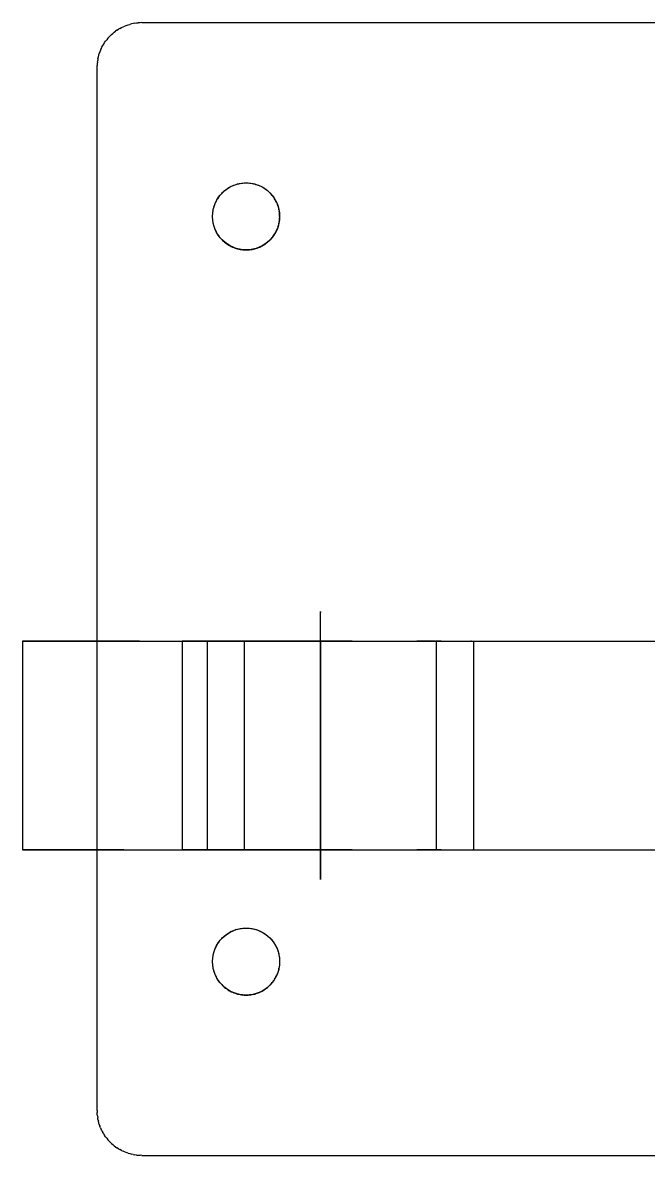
# Model space of a CAD drawing. Header units: millimetres. Extents: x -65 to 188, y -225 to 38.
# Drawn here: x -50 to -8, y -38 to 38 of the extents above; entities that cross this region are included whole.
import ezdxf

# ---------------------------------------------------------------- set-up
doc = ezdxf.new("R2010")
doc.units = ezdxf.units.MM
doc.layers.add('TOP_XY', color=7, linetype='Continuous')

msp = doc.modelspace()

# ---------------------------------------------------------------- linework, layer by layer
for centre in [(-35, 25), (-35, -25)]:
    msp.add_circle(centre, 2.25)
at = {"layer": 'TOP_XY'}
for p, q in [((-42, 38), (-42.118, 37.998)), ((-42, 38), (42, 38)), ((-44.036, 37.203), (-43.948, 37.281)), ((-43.857, 37.356), (-43.948, 37.281)), ((-43.857, 37.356), (-43.763, 37.427)), ((-43.667, 37.494), (-43.763, 37.427)), ((-43.667, 37.494), (-43.567, 37.558)), ((-43.466, 37.617), (-43.567, 37.558)), ((-43.466, 37.617), (-43.362, 37.673)), ((-43.362, 37.673), (-43.256, 37.724)), ((-43.256, 37.724), (-43.148, 37.772)), ((-43.038, 37.815), (-43.148, 37.772)), ((-43.038, 37.815), (-42.927, 37.853)), ((-42.927, 37.853), (-42.814, 37.887)), ((-42.7, 37.917), (-42.814, 37.887)), ((-42.585, 37.942), (-42.7, 37.917)), ((-42.469, 37.963), (-42.585, 37.942)), ((-42.469, 37.963), (-42.353, 37.979)), ((-42.353, 37.979), (-42.235, 37.991)), ((-42.118, 37.998), (-42.235, 37.991)), ((-44.617, 36.466), (-44.558, 36.567)), ((-44.558, 36.567), (-44.494, 36.667)), ((-44.494, 36.667), (-44.427, 36.763)), ((-44.356, 36.857), (-44.427, 36.763)), ((-44.281, 36.948), (-44.356, 36.857)), ((-44.281, 36.948), (-44.203, 37.036)), ((-44.121, 37.121), (-44.203, 37.036)), ((-44.121, 37.121), (-44.036, 37.203)), ((-44.917, 35.7), (-44.887, 35.814)), ((-44.887, 35.814), (-44.853, 35.927)), ((-44.815, 36.038), (-44.853, 35.927)), ((-44.772, 36.148), (-44.815, 36.038)), ((-44.724, 36.256), (-44.772, 36.148)), ((-44.724, 36.256), (-44.673, 36.362)), ((-44.673, 36.362), (-44.617, 36.466)), ((-45, 35), (-44.998, 35.118)), ((-45, -35), (-45, 35)), ((-44.991, 35.235), (-44.998, 35.118)), ((-44.979, 35.353), (-44.991, 35.235)), ((-44.979, 35.353), (-44.963, 35.469)), ((-44.942, 35.585), (-44.963, 35.469)), ((-44.942, 35.585), (-44.917, 35.7)), ((-36.638, 26.543), (-36.575, 26.607)), ((-36.575, 26.607), (-36.51, 26.668)), ((-36.51, 26.668), (-36.442, 26.727)), ((-36.442, 26.727), (-36.373, 26.783)), ((-36.373, 26.783), (-36.301, 26.836)), ((-36.301, 26.836), (-36.227, 26.886)), ((-36.227, 26.886), (-36.151, 26.933)), ((-36.151, 26.933), (-36.073, 26.978)), ((-36.073, 26.978), (-35.993, 27.019)), ((-35.993, 27.019), (-35.912, 27.057)), ((-35.912, 27.057), (-35.83, 27.091)), ((-35.83, 27.091), (-35.746, 27.123)), ((-35.746, 27.123), (-35.661, 27.151)), ((-35.661, 27.151), (-35.575, 27.175)), ((-35.575, 27.175), (-35.488, 27.196)), ((-35.488, 27.196), (-35.4, 27.214)), ((-35.4, 27.214), (-35.312, 27.228)), ((-35.312, 27.228), (-35.223, 27.239)), ((-35.223, 27.239), (-35.134, 27.246)), ((-35.134, 27.246), (-35.045, 27.25)), ((-35.045, 27.25), (-34.955, 27.25)), ((-34.955, 27.25), (-34.866, 27.246)), ((-34.866, 27.246), (-34.777, 27.239)), ((-34.777, 27.239), (-34.688, 27.228)), ((-34.688, 27.228), (-34.6, 27.214)), ((-34.6, 27.214), (-34.512, 27.196)), ((-34.512, 27.196), (-34.425, 27.175)), ((-34.425, 27.175), (-34.339, 27.151)), ((-34.339, 27.151), (-34.254, 27.123)), ((-34.254, 27.123), (-34.17, 27.091)), ((-34.17, 27.091), (-34.088, 27.057)), ((-34.088, 27.057), (-34.007, 27.019)), ((-34.007, 27.019), (-33.927, 26.978)), ((-33.927, 26.978), (-33.849, 26.933)), ((-33.849, 26.933), (-33.773, 26.886)), ((-33.773, 26.886), (-33.699, 26.836)), ((-33.699, 26.836), (-33.627, 26.783)), ((-33.627, 26.783), (-33.558, 26.727)), ((-33.558, 26.727), (-33.49, 26.668)), ((-33.49, 26.668), (-33.425, 26.607)), ((-33.425, 26.607), (-33.362, 26.543)), ((-37.107, 25.788), (-37.074, 25.871)), ((-37.074, 25.871), (-37.038, 25.953)), ((-37.038, 25.953), (-36.999, 26.033)), ((-36.999, 26.033), (-36.956, 26.112)), ((-36.956, 26.112), (-36.91, 26.189)), ((-36.861, 26.264), (-36.91, 26.189)), ((-36.861, 26.264), (-36.81, 26.337)), ((-36.81, 26.337), (-36.755, 26.408)), ((-36.755, 26.408), (-36.698, 26.477)), ((-36.698, 26.477), (-36.638, 26.543)), ((-33.302, 26.477), (-33.362, 26.543)), ((-33.245, 26.408), (-33.302, 26.477)), ((-33.19, 26.337), (-33.245, 26.408)), ((-33.19, 26.337), (-33.139, 26.264)), ((-33.09, 26.189), (-33.139, 26.264)), ((-33.044, 26.112), (-33.09, 26.189)), ((-33.001, 26.033), (-33.044, 26.112)), ((-32.962, 25.953), (-33.001, 26.033)), ((-32.926, 25.871), (-32.962, 25.953)), ((-32.926, 25.871), (-32.893, 25.788)), ((-37.25, 25), (-37.248, 25.089)), ((-37.248, 25.089), (-37.243, 25.179)), ((-37.243, 25.179), (-37.234, 25.268)), ((-37.234, 25.268), (-37.222, 25.356)), ((-37.222, 25.356), (-37.206, 25.444)), ((-37.206, 25.444), (-37.186, 25.532)), ((-37.186, 25.532), (-37.163, 25.618)), ((-37.163, 25.618), (-37.137, 25.704)), ((-37.137, 25.704), (-37.107, 25.788)), ((-32.863, 25.704), (-32.893, 25.788)), ((-32.837, 25.618), (-32.863, 25.704)), ((-32.814, 25.532), (-32.837, 25.618)), ((-32.794, 25.444), (-32.814, 25.532)), ((-32.794, 25.444), (-32.778, 25.356)), ((-32.766, 25.268), (-32.778, 25.356)), ((-32.757, 25.179), (-32.766, 25.268)), ((-32.752, 25.089), (-32.757, 25.179)), ((-32.75, 25), (-32.752, 25.089)), ((-37.248, 24.911), (-37.25, 25)), ((-37.243, 24.821), (-37.248, 24.911)), ((-37.234, 24.732), (-37.243, 24.821)), ((-37.222, 24.644), (-37.234, 24.732)), ((-37.206, 24.556), (-37.222, 24.644)), ((-37.186, 24.468), (-37.206, 24.556)), ((-37.163, 24.382), (-37.186, 24.468)), ((-37.137, 24.296), (-37.163, 24.382)), ((-32.863, 24.296), (-32.837, 24.382)), ((-32.837, 24.382), (-32.814, 24.468)), ((-32.814, 24.468), (-32.794, 24.556)), ((-32.778, 24.644), (-32.794, 24.556)), ((-32.778, 24.644), (-32.766, 24.732)), ((-32.766, 24.732), (-32.757, 24.821)), ((-32.757, 24.821), (-32.752, 24.911)), ((-32.75, 25), (-32.752, 24.911)), ((-37.107, 24.212), (-37.137, 24.296)), ((-37.074, 24.129), (-37.107, 24.212)), ((-37.038, 24.047), (-37.074, 24.129)), ((-36.999, 23.967), (-37.038, 24.047)), ((-36.956, 23.888), (-36.999, 23.967)), ((-36.91, 23.811), (-36.956, 23.888)), ((-36.861, 23.736), (-36.91, 23.811)), ((-36.81, 23.663), (-36.861, 23.736)), ((-36.755, 23.592), (-36.81, 23.663)), ((-36.698, 23.523), (-36.755, 23.592)), ((-33.302, 23.523), (-33.245, 23.592)), ((-33.19, 23.663), (-33.245, 23.592)), ((-33.19, 23.663), (-33.139, 23.736)), ((-33.139, 23.736), (-33.09, 23.811)), ((-33.09, 23.811), (-33.044, 23.888)), ((-33.001, 23.967), (-33.044, 23.888)), ((-33.001, 23.967), (-32.962, 24.047)), ((-32.962, 24.047), (-32.926, 24.129)), ((-32.926, 24.129), (-32.893, 24.212)), ((-32.863, 24.296), (-32.893, 24.212)), ((-36.638, 23.457), (-36.698, 23.523)), ((-36.638, 23.457), (-36.575, 23.393)), ((-36.575, 23.393), (-36.51, 23.332)), ((-36.51, 23.332), (-36.442, 23.273)), ((-36.442, 23.273), (-36.373, 23.217)), ((-36.373, 23.217), (-36.301, 23.164)), ((-36.301, 23.164), (-36.227, 23.114)), ((-36.227, 23.114), (-36.151, 23.067)), ((-36.151, 23.067), (-36.073, 23.022)), ((-36.073, 23.022), (-35.993, 22.981)), ((-35.993, 22.981), (-35.912, 22.943)), ((-35.912, 22.943), (-35.83, 22.909)), ((-35.83, 22.909), (-35.746, 22.877)), ((-35.746, 22.877), (-35.661, 22.849)), ((-35.661, 22.849), (-35.575, 22.825)), ((-35.575, 22.825), (-35.488, 22.804)), ((-35.488, 22.804), (-35.4, 22.786)), ((-34.6, 22.786), (-34.512, 22.804)), ((-34.512, 22.804), (-34.425, 22.825)), ((-34.425, 22.825), (-34.339, 22.849)), ((-34.339, 22.849), (-34.254, 22.877)), ((-34.254, 22.877), (-34.17, 22.909)), ((-34.17, 22.909), (-34.088, 22.943)), ((-34.088, 22.943), (-34.007, 22.981)), ((-34.007, 22.981), (-33.927, 23.022)), ((-33.927, 23.022), (-33.849, 23.067)), ((-33.849, 23.067), (-33.773, 23.114)), ((-33.773, 23.114), (-33.699, 23.164)), ((-33.699, 23.164), (-33.627, 23.217)), ((-33.627, 23.217), (-33.558, 23.273)), ((-33.558, 23.273), (-33.49, 23.332)), ((-33.49, 23.332), (-33.425, 23.393)), ((-33.425, 23.393), (-33.362, 23.457)), ((-33.362, 23.457), (-33.302, 23.523)), ((-35.4, 22.786), (-35.312, 22.772)), ((-35.312, 22.772), (-35.223, 22.761)), ((-35.223, 22.761), (-35.134, 22.754)), ((-35.134, 22.754), (-35.045, 22.75)), ((-35.045, 22.75), (-34.955, 22.75)), ((-34.955, 22.75), (-34.866, 22.754)), ((-34.866, 22.754), (-34.777, 22.761)), ((-34.777, 22.761), (-34.688, 22.772)), ((-34.688, 22.772), (-34.6, 22.786)), ((-30, -19.5), (-30, -1.5)), ((-30, -1.5), (-30, -1.579)), ((-30, -1.657), (-30, -1.579)), ((-30, -1.735), (-30, -1.657)), ((-30, -1.813), (-30, -1.735)), ((-30, -1.89), (-30, -1.813)), ((-30, -1.967), (-30, -1.89)), ((-30, -2.043), (-30, -1.967)), ((-30, -2.118), (-30, -2.043)), ((-30, -2.192), (-30, -2.118)), ((-30, -2.265), (-30, -2.192)), ((-30, -2.337), (-30, -2.265)), ((-30, -2.408), (-30, -2.337)), ((-30, -2.477), (-30, -2.408)), ((-30, -2.545), (-30, -2.477)), ((-30, -2.611), (-30, -2.545)), ((-30, -2.676), (-30, -2.611)), ((-30, -2.738), (-30, -2.676)), ((-30, -2.799), (-30, -2.738)), ((-30, -2.858), (-30, -2.799)), ((-30, -2.914), (-30, -2.858)), ((-30, -2.969), (-30, -2.914)), ((-30, -3.021), (-30, -2.969)), ((-30, -3.071), (-30, -3.021)), ((-49.942, -3.5), (-49.998, -3.5)), ((-49.998, -3.5), (-49.974, -3.5)), ((-49.998, -3.5), (-49.998, -17.5)), ((-49.974, -3.5), (-49.871, -3.5)), ((-49.807, -3.5), (-49.942, -3.5)), ((-49.871, -3.5), (-49.687, -3.5)), ((-49.592, -3.5), (-49.807, -3.5)), ((-49.687, -3.5), (-49.424, -3.5)), ((-49.297, -3.5), (-49.592, -3.5)), ((-49.424, -3.5), (-49.083, -3.5)), ((-48.924, -3.5), (-49.297, -3.5)), ((-49.083, -3.5), (-48.663, -3.5)), ((-48.473, -3.5), (-48.924, -3.5)), ((-48.663, -3.5), (-48.165, -3.5)), ((-47.944, -3.5), (-48.473, -3.5)), ((-48.165, -3.5), (-47.59, -3.5)), ((-47.338, -3.5), (-47.944, -3.5)), ((-47.59, -3.5), (-46.939, -3.5)), ((-46.657, -3.5), (-47.338, -3.5)), ((-46.939, -3.5), (-46.213, -3.5)), ((-45.902, -3.5), (-46.657, -3.5)), ((-46.213, -3.5), (-45.413, -3.5)), ((-45.073, -3.5), (-45.902, -3.5)), ((-45.413, -3.5), (-44.541, -3.5)), ((-44.172, -3.5), (-45.073, -3.5)), ((-44.541, -3.5), (-43.598, -3.5)), ((-43.201, -3.5), (-44.172, -3.5)), ((-43.598, -3.5), (-42.585, -3.5)), ((-42.16, -3.5), (-43.201, -3.5)), ((-42.585, -3.5), (-41.504, -3.5)), ((-42.16, -3.5), (-41.053, -3.5)), ((-41.504, -3.5), (-40.357, -3.5)), ((-41.053, -3.5), (-39.879, -3.5)), ((-40.357, -3.5), (-39.145, -3.5)), ((-39.879, -3.5), (-38.642, -3.5)), ((-39.286, -3.5), (-39.296, -3.5)), ((-39.296, -3.5), (-39.244, -3.5)), ((-39.296, -3.5), (-39.296, -17.5)), ((-39.214, -3.5), (-39.286, -3.5)), ((-39.244, -3.5), (-39.13, -3.5)), ((-39.08, -3.5), (-39.214, -3.5)), ((-39.145, -3.5), (-37.871, -3.5)), ((-39.13, -3.5), (-38.954, -3.5)), ((-38.884, -3.5), (-39.08, -3.5)), ((-38.954, -3.5), (-38.716, -3.5)), ((-38.627, -3.5), (-38.884, -3.5)), ((-38.716, -3.5), (-38.417, -3.5)), ((-37.344, -3.5), (-38.642, -3.5)), ((-38.309, -3.5), (-38.627, -3.5)), ((-38.417, -3.5), (-38.058, -3.5)), ((-37.93, -3.5), (-38.309, -3.5)), ((-38.058, -3.5), (-37.638, -3.5)), ((-37.491, -3.5), (-37.93, -3.5)), ((-37.871, -3.5), (-36.536, -3.5)), ((-37.638, -3.5), (-37.158, -3.5)), ((-37.622, -3.5), (-37.623, -3.5)), ((-37.623, -3.5), (-37.623, -17.5)), ((-37.619, -3.5), (-37.622, -3.5)), ((-37.614, -3.5), (-37.619, -3.5)), ((-37.607, -3.5), (-37.614, -3.5)), ((-37.598, -3.5), (-37.607, -3.5)), ((-37.588, -3.5), (-37.598, -3.5)), ((-37.575, -3.5), (-37.588, -3.5)), ((-37.56, -3.5), (-37.575, -3.5)), ((-37.544, -3.5), (-37.56, -3.5)), ((-37.526, -3.5), (-37.544, -3.5)), ((-37.505, -3.5), (-37.526, -3.5)), ((-37.483, -3.5), (-37.505, -3.5)), ((-36.992, -3.5), (-37.491, -3.5)), ((-37.46, -3.5), (-37.483, -3.5)), ((-37.434, -3.5), (-37.46, -3.5)), ((-37.407, -3.5), (-37.434, -3.5)), ((-37.378, -3.5), (-37.407, -3.5)), ((-37.348, -3.5), (-37.378, -3.5)), ((-37.316, -3.5), (-37.348, -3.5)), ((-35.985, -3.5), (-37.344, -3.5)), ((-37.283, -3.5), (-37.316, -3.5)), ((-37.283, -3.5), (-37.248, -3.5)), ((-37.248, -3.5), (-37.212, -3.5)), ((-37.212, -3.5), (-37.174, -3.5)), ((-37.174, -3.5), (-37.136, -3.5)), ((-37.158, -3.5), (-36.62, -3.5)), ((-37.136, -3.5), (-37.096, -3.5)), ((-37.096, -3.5), (-37.055, -3.5)), ((-37.055, -3.5), (-37.012, -3.5)), ((-37.012, -3.5), (-36.969, -3.5)), ((-36.436, -3.5), (-36.992, -3.5)), ((-36.969, -3.5), (-36.925, -3.5)), ((-36.925, -3.5), (-36.88, -3.5)), ((-36.88, -3.5), (-36.834, -3.5)), ((-36.834, -3.5), (-36.788, -3.5)), ((-36.788, -3.5), (-36.74, -3.5)), ((-36.74, -3.5), (-36.693, -3.5)), ((-36.693, -3.5), (-36.644, -3.5)), ((-36.644, -3.5), (-36.596, -3.5)), ((-36.62, -3.5), (-36.024, -3.5)), ((-36.596, -3.5), (-36.546, -3.5)), ((-36.546, -3.5), (-36.497, -3.5)), ((-36.536, -3.5), (-35.143, -3.5)), ((-36.497, -3.5), (-36.448, -3.5)), ((-36.448, -3.5), (-36.398, -3.5)), ((-35.821, -3.5), (-36.436, -3.5)), ((-36.398, -3.5), (-36.348, -3.5)), ((-36.348, -3.5), (-36.299, -3.5)), ((-36.299, -3.5), (-36.249, -3.5)), ((-36.249, -3.5), (-36.2, -3.5)), ((-36.2, -3.5), (-36.151, -3.5)), ((-36.151, -3.5), (-36.102, -3.5)), ((-36.054, -3.5), (-36.102, -3.5)), ((-36.006, -3.5), (-36.054, -3.5)), ((-36.024, -3.5), (-35.371, -3.5)), ((-35.959, -3.5), (-36.006, -3.5)), ((-34.569, -3.5), (-35.985, -3.5)), ((-35.959, -3.5), (-35.912, -3.5)), ((-35.912, -3.5), (-35.866, -3.5)), ((-35.821, -3.5), (-35.866, -3.5)), ((-35.777, -3.5), (-35.821, -3.5)), ((-35.15, -3.5), (-35.821, -3.5)), ((-35.734, -3.5), (-35.777, -3.5)), ((-35.692, -3.5), (-35.734, -3.5)), ((-35.65, -3.5), (-35.692, -3.5)), ((-35.61, -3.5), (-35.65, -3.5)), ((-35.572, -3.5), (-35.61, -3.5)), ((-35.534, -3.5), (-35.572, -3.5)), ((-35.534, -3.5), (-35.498, -3.5)), ((-35.498, -3.5), (-35.463, -3.5)), ((-35.43, -3.5), (-35.463, -3.5)), ((-35.398, -3.5), (-35.43, -3.5)), ((-35.368, -3.5), (-35.398, -3.5)), ((-35.371, -3.5), (-34.663, -3.5)), ((-35.339, -3.5), (-35.368, -3.5)), ((-35.312, -3.5), (-35.339, -3.5)), ((-35.286, -3.5), (-35.312, -3.5)), ((-35.263, -3.5), (-35.286, -3.5)), ((-35.241, -3.5), (-35.263, -3.5)), ((-35.221, -3.5), (-35.241, -3.5)), ((-35.202, -3.5), (-35.221, -3.5)), ((-35.186, -3.5), (-35.202, -3.5)), ((-35.171, -3.5), (-35.186, -3.5)), ((-35.158, -3.5), (-35.171, -3.5)), ((-35.158, -3.5), (-35.148, -3.5)), ((-34.424, -3.5), (-35.15, -3.5)), ((-35.148, -3.5), (-35.139, -3.5)), ((-35.143, -3.5), (-33.694, -3.5)), ((-35.132, -3.5), (-35.139, -3.5)), ((-35.127, -3.5), (-35.132, -3.5)), ((-35.124, -3.5), (-35.127, -3.5)), ((-35.124, -3.5), (-35.123, -3.5)), ((-35.123, -3.5), (-35.123, -17.5)), ((-34.663, -3.5), (-33.899, -3.5)), ((-34.569, -3.5), (-33.098, -3.5)), ((-33.642, -3.5), (-34.424, -3.5)), ((-33.899, -3.5), (-33.082, -3.5)), ((-33.694, -3.5), (-32.19, -3.5)), ((-32.808, -3.5), (-33.642, -3.5)), ((-31.574, -3.5), (-33.098, -3.5)), ((-33.082, -3.5), (-32.212, -3.5)), ((-31.922, -3.5), (-32.808, -3.5)), ((-32.212, -3.5), (-31.291, -3.5)), ((-32.19, -3.5), (-30.636, -3.5)), ((-30.986, -3.5), (-31.922, -3.5)), ((-30, -3.5), (-31.574, -3.5)), ((-31.291, -3.5), (-30.321, -3.5)), ((-30, -3.5), (-30.986, -3.5)), ((-30.636, -3.5), (-29.032, -3.5)), ((-30.321, -3.5), (-29.303, -3.5)), ((-30, -3.118), (-30, -3.071)), ((-30, -3.163), (-30, -3.118)), ((-30, -3.205), (-30, -3.163)), ((-30, -3.245), (-30, -3.205)), ((-30, -3.282), (-30, -3.245)), ((-30, -3.316), (-30, -3.282)), ((-30, -3.348), (-30, -3.316)), ((-30, -3.376), (-30, -3.348)), ((-30, -3.402), (-30, -3.376)), ((-30, -3.425), (-30, -3.402)), ((-30, -3.445), (-30, -3.425)), ((-30, -3.462), (-30, -3.445)), ((-30, -3.475), (-30, -3.462)), ((-30, -3.486), (-30, -3.475)), ((-30, -3.494), (-30, -3.486)), ((-30, -3.498), (-30, -3.494)), ((-30, -3.5), (-30, -3.498)), ((-28.967, -3.5), (-30, -3.5)), ((-30, -3.5), (-4.664, -3.5)), ((-30, -3.5), (-30, -17.5)), ((-29.303, -3.5), (-28.239, -3.5)), ((-29.032, -3.5), (-27.383, -3.5)), ((-27.888, -3.5), (-28.967, -3.5)), ((-28.239, -3.5), (-27.13, -3.5)), ((-27.888, -3.5), (-26.765, -3.5)), ((-27.383, -3.5), (-25.689, -3.5)), ((-27.13, -3.5), (-25.978, -3.5)), ((-26.765, -3.5), (-25.6, -3.5)), ((-25.978, -3.5), (-24.785, -3.5)), ((-25.689, -3.5), (-23.955, -3.5)), ((-25.6, -3.5), (-24.394, -3.5)), ((-24.785, -3.5), (-23.553, -3.5)), ((-24.394, -3.5), (-23.15, -3.5)), ((-23.955, -3.5), (-22.182, -3.5)), ((-22.284, -3.5), (-23.553, -3.5)), ((-23.15, -3.5), (-21.869, -3.5)), ((-22.284, -3.5), (-20.979, -3.5)), ((-22.249, -3.5), (-22.25, -3.5)), ((-22.25, -3.5), (-22.25, -17.5)), ((-22.246, -3.5), (-22.249, -3.5)), ((-22.241, -3.5), (-22.246, -3.5)), ((-22.234, -3.5), (-22.241, -3.5)), ((-22.225, -3.5), (-22.234, -3.5)), ((-22.215, -3.5), (-22.225, -3.5)), ((-22.202, -3.5), (-22.215, -3.5)), ((-22.187, -3.5), (-22.202, -3.5)), ((-22.171, -3.5), (-22.187, -3.5)), ((-22.182, -3.5), (-20.373, -3.5)), ((-22.152, -3.5), (-22.171, -3.5)), ((-22.132, -3.5), (-22.152, -3.5)), ((-22.11, -3.5), (-22.132, -3.5)), ((-22.087, -3.5), (-22.11, -3.5)), ((-22.061, -3.5), (-22.087, -3.5)), ((-22.034, -3.5), (-22.061, -3.5)), ((-22.005, -3.5), (-22.034, -3.5)), ((-21.975, -3.5), (-22.005, -3.5)), ((-21.943, -3.5), (-21.975, -3.5)), ((-21.91, -3.5), (-21.943, -3.5)), ((-21.91, -3.5), (-21.875, -3.5)), ((-21.875, -3.5), (-21.839, -3.5)), ((-21.869, -3.5), (-20.554, -3.5)), ((-21.839, -3.5), (-21.801, -3.5)), ((-21.801, -3.5), (-21.763, -3.5)), ((-21.763, -3.5), (-21.723, -3.5)), ((-21.723, -3.5), (-21.681, -3.5)), ((-21.681, -3.5), (-21.639, -3.5)), ((-21.639, -3.5), (-21.596, -3.5)), ((-21.596, -3.5), (-21.552, -3.5)), ((-21.552, -3.5), (-21.507, -3.5)), ((-21.507, -3.5), (-21.461, -3.5)), ((-21.461, -3.5), (-21.415, -3.5)), ((-21.415, -3.5), (-21.367, -3.5)), ((-21.367, -3.5), (-21.32, -3.5)), ((-21.32, -3.5), (-21.271, -3.5)), ((-21.271, -3.5), (-21.222, -3.5)), ((-21.222, -3.5), (-21.173, -3.5)), ((-21.173, -3.5), (-21.124, -3.5)), ((-21.124, -3.5), (-21.075, -3.5)), ((-21.075, -3.5), (-21.025, -3.5)), ((-21.025, -3.5), (-20.975, -3.5)), ((-20.979, -3.5), (-19.641, -3.5)), ((-20.975, -3.5), (-20.925, -3.5)), ((-20.925, -3.5), (-20.876, -3.5)), ((-20.876, -3.5), (-20.827, -3.5)), ((-20.827, -3.5), (-20.778, -3.5)), ((-20.778, -3.5), (-20.729, -3.5)), ((-20.729, -3.5), (-20.68, -3.5)), ((-20.68, -3.5), (-20.633, -3.5)), ((-20.633, -3.5), (-20.585, -3.5)), ((-20.585, -3.5), (-20.539, -3.5)), ((-20.554, -3.5), (-19.206, -3.5)), ((-20.539, -3.5), (-20.493, -3.5)), ((-20.493, -3.5), (-20.448, -3.5)), ((-20.448, -3.5), (-20.404, -3.5)), ((-20.404, -3.5), (-20.361, -3.5)), ((-20.373, -3.5), (-18.533, -3.5)), ((-20.361, -3.5), (-20.319, -3.5)), ((-20.319, -3.5), (-20.277, -3.5)), ((-20.277, -3.5), (-20.237, -3.5)), ((-20.237, -3.5), (-20.199, -3.5)), ((-20.199, -3.5), (-20.161, -3.5)), ((-20.161, -3.5), (-20.125, -3.5)), ((-20.125, -3.5), (-20.09, -3.5)), ((-20.09, -3.5), (-20.057, -3.5)), ((-20.057, -3.5), (-20.025, -3.5)), ((-20.025, -3.5), (-19.995, -3.5)), ((-19.995, -3.5), (-19.966, -3.5)), ((-19.966, -3.5), (-19.939, -3.5)), ((-19.939, -3.5), (-19.913, -3.5)), ((-19.89, -3.5), (-19.913, -3.5)), ((-19.868, -3.5), (-19.89, -3.5)), ((-19.868, -3.5), (-19.848, -3.5)), ((-19.848, -3.5), (-19.829, -3.5)), ((-19.829, -3.5), (-19.813, -3.5)), ((-19.813, -3.5), (-19.798, -3.5)), ((-19.798, -3.5), (-19.785, -3.5)), ((-19.785, -3.5), (-19.775, -3.5)), ((-19.775, -3.5), (-19.766, -3.5)), ((-19.766, -3.5), (-19.759, -3.5)), ((-19.759, -3.5), (-19.754, -3.5)), ((-19.754, -3.5), (-19.751, -3.5)), ((-19.751, -3.5), (-19.75, -3.5)), ((-19.75, -3.5), (-19.75, -17.5)), ((-19.641, -3.5), (-18.273, -3.5)), ((-19.206, -3.5), (-17.827, -3.5)), ((-18.533, -3.5), (-16.662, -3.5)), ((-18.273, -3.5), (-16.875, -3.5)), ((-17.827, -3.5), (-16.421, -3.5)), ((-16.875, -3.5), (-15.451, -3.5)), ((-16.662, -3.5), (-14.765, -3.5)), ((-16.421, -3.5), (-14.988, -3.5)), ((-15.451, -3.5), (-14.002, -3.5)), ((-14.988, -3.5), (-13.532, -3.5)), ((-14.765, -3.5), (-12.844, -3.5)), ((-14.002, -3.5), (-12.531, -3.5)), ((-13.532, -3.5), (-12.055, -3.5)), ((-12.844, -3.5), (-10.903, -3.5)), ((-12.531, -3.5), (-11.04, -3.5)), ((-12.055, -3.5), (-10.558, -3.5)), ((-11.04, -3.5), (-9.532, -3.5)), ((-10.903, -3.5), (-8.945, -3.5)), ((-10.558, -3.5), (-9.045, -3.5)), ((-9.532, -3.5), (-8.008, -3.5)), ((-9.045, -3.5), (-7.517, -3.5)), ((-8.945, -3.5), (-6.972, -3.5)), ((-8.008, -3.5), (-6.472, -3.5)), ((-49.942, -17.5), (-49.998, -17.5)), ((-49.998, -17.5), (-49.974, -17.5)), ((-49.974, -17.5), (-49.871, -17.5)), ((-49.807, -17.5), (-49.942, -17.5)), ((-49.871, -17.5), (-49.687, -17.5)), ((-49.592, -17.5), (-49.807, -17.5)), ((-49.687, -17.5), (-49.424, -17.5)), ((-49.297, -17.5), (-49.592, -17.5)), ((-49.424, -17.5), (-49.083, -17.5)), ((-48.924, -17.5), (-49.297, -17.5)), ((-49.083, -17.5), (-48.663, -17.5)), ((-48.473, -17.5), (-48.924, -17.5)), ((-48.663, -17.5), (-48.165, -17.5)), ((-47.944, -17.5), (-48.473, -17.5)), ((-48.165, -17.5), (-47.59, -17.5)), ((-47.338, -17.5), (-47.944, -17.5)), ((-47.59, -17.5), (-46.939, -17.5)), ((-46.657, -17.5), (-47.338, -17.5)), ((-46.939, -17.5), (-46.213, -17.5)), ((-45.902, -17.5), (-46.657, -17.5)), ((-46.213, -17.5), (-45.413, -17.5)), ((-45.073, -17.5), (-45.902, -17.5)), ((-45.413, -17.5), (-44.541, -17.5)), ((-44.172, -17.5), (-45.073, -17.5)), ((-44.541, -17.5), (-43.598, -17.5)), ((-43.201, -17.5), (-44.172, -17.5)), ((-43.598, -17.5), (-42.585, -17.5)), ((-43.201, -17.5), (-42.16, -17.5)), ((-42.585, -17.5), (-41.504, -17.5)), ((-42.16, -17.5), (-41.053, -17.5)), ((-41.504, -17.5), (-40.357, -17.5)), ((-41.053, -17.5), (-39.879, -17.5)), ((-40.357, -17.5), (-39.145, -17.5)), ((-39.879, -17.5), (-38.642, -17.5)), ((-39.286, -17.5), (-39.296, -17.5)), ((-39.296, -17.5), (-39.244, -17.5)), ((-39.214, -17.5), (-39.286, -17.5)), ((-39.244, -17.5), (-39.13, -17.5)), ((-39.08, -17.5), (-39.214, -17.5)), ((-39.145, -17.5), (-37.871, -17.5)), ((-39.13, -17.5), (-38.954, -17.5)), ((-38.884, -17.5), (-39.08, -17.5)), ((-38.954, -17.5), (-38.716, -17.5)), ((-38.627, -17.5), (-38.884, -17.5)), ((-38.716, -17.5), (-38.417, -17.5)), ((-37.344, -17.5), (-38.642, -17.5)), ((-38.309, -17.5), (-38.627, -17.5)), ((-38.417, -17.5), (-38.058, -17.5)), ((-37.93, -17.5), (-38.309, -17.5)), ((-38.058, -17.5), (-37.638, -17.5)), ((-37.491, -17.5), (-37.93, -17.5)), ((-37.871, -17.5), (-36.536, -17.5)), ((-37.638, -17.5), (-37.158, -17.5)), ((-37.622, -17.5), (-37.623, -17.5)), ((-37.619, -17.5), (-37.622, -17.5)), ((-37.614, -17.5), (-37.619, -17.5)), ((-37.607, -17.5), (-37.614, -17.5)), ((-37.598, -17.5), (-37.607, -17.5)), ((-37.588, -17.5), (-37.598, -17.5)), ((-37.575, -17.5), (-37.588, -17.5)), ((-37.56, -17.5), (-37.575, -17.5)), ((-37.544, -17.5), (-37.56, -17.5)), ((-37.526, -17.5), (-37.544, -17.5)), ((-37.505, -17.5), (-37.526, -17.5)), ((-37.483, -17.5), (-37.505, -17.5)), ((-36.992, -17.5), (-37.491, -17.5)), ((-37.46, -17.5), (-37.483, -17.5)), ((-37.434, -17.5), (-37.46, -17.5)), ((-37.407, -17.5), (-37.434, -17.5)), ((-37.378, -17.5), (-37.407, -17.5)), ((-37.348, -17.5), (-37.378, -17.5)), ((-37.316, -17.5), (-37.348, -17.5)), ((-35.985, -17.5), (-37.344, -17.5)), ((-37.283, -17.5), (-37.316, -17.5)), ((-37.283, -17.5), (-37.248, -17.5)), ((-37.248, -17.5), (-37.212, -17.5)), ((-37.212, -17.5), (-37.174, -17.5)), ((-37.174, -17.5), (-37.136, -17.5)), ((-37.158, -17.5), (-36.62, -17.5)), ((-37.136, -17.5), (-37.096, -17.5)), ((-37.096, -17.5), (-37.055, -17.5)), ((-37.055, -17.5), (-37.012, -17.5)), ((-37.012, -17.5), (-36.969, -17.5)), ((-36.436, -17.5), (-36.992, -17.5)), ((-36.969, -17.5), (-36.925, -17.5)), ((-36.925, -17.5), (-36.88, -17.5)), ((-36.88, -17.5), (-36.834, -17.5)), ((-36.834, -17.5), (-36.788, -17.5)), ((-36.788, -17.5), (-36.74, -17.5)), ((-36.74, -17.5), (-36.693, -17.5)), ((-36.693, -17.5), (-36.644, -17.5)), ((-36.644, -17.5), (-36.596, -17.5)), ((-36.62, -17.5), (-36.024, -17.5)), ((-36.596, -17.5), (-36.546, -17.5)), ((-36.546, -17.5), (-36.497, -17.5)), ((-36.536, -17.5), (-35.143, -17.5)), ((-36.497, -17.5), (-36.448, -17.5)), ((-36.448, -17.5), (-36.398, -17.5)), ((-35.821, -17.5), (-36.436, -17.5)), ((-36.398, -17.5), (-36.348, -17.5)), ((-36.348, -17.5), (-36.299, -17.5)), ((-36.299, -17.5), (-36.249, -17.5)), ((-36.249, -17.5), (-36.2, -17.5)), ((-36.2, -17.5), (-36.151, -17.5)), ((-36.151, -17.5), (-36.102, -17.5)), ((-36.054, -17.5), (-36.102, -17.5)), ((-36.006, -17.5), (-36.054, -17.5)), ((-36.024, -17.5), (-35.371, -17.5)), ((-35.959, -17.5), (-36.006, -17.5)), ((-35.985, -17.5), (-34.569, -17.5)), ((-35.912, -17.5), (-35.959, -17.5)), ((-35.912, -17.5), (-35.866, -17.5)), ((-35.821, -17.5), (-35.866, -17.5)), ((-35.777, -17.5), (-35.821, -17.5)), ((-35.15, -17.5), (-35.821, -17.5)), ((-35.734, -17.5), (-35.777, -17.5)), ((-35.692, -17.5), (-35.734, -17.5)), ((-35.65, -17.5), (-35.692, -17.5)), ((-35.61, -17.5), (-35.65, -17.5)), ((-35.572, -17.5), (-35.61, -17.5)), ((-35.534, -17.5), (-35.572, -17.5)), ((-35.498, -17.5), (-35.534, -17.5)), ((-35.498, -17.5), (-35.463, -17.5)), ((-35.43, -17.5), (-35.463, -17.5)), ((-35.398, -17.5), (-35.43, -17.5)), ((-35.368, -17.5), (-35.398, -17.5)), ((-35.371, -17.5), (-34.663, -17.5)), ((-35.368, -17.5), (-35.339, -17.5)), ((-35.312, -17.5), (-35.339, -17.5)), ((-35.286, -17.5), (-35.312, -17.5)), ((-35.263, -17.5), (-35.286, -17.5)), ((-35.241, -17.5), (-35.263, -17.5)), ((-35.221, -17.5), (-35.241, -17.5)), ((-35.202, -17.5), (-35.221, -17.5)), ((-35.186, -17.5), (-35.202, -17.5)), ((-35.171, -17.5), (-35.186, -17.5)), ((-35.158, -17.5), (-35.171, -17.5)), ((-35.148, -17.5), (-35.158, -17.5)), ((-34.424, -17.5), (-35.15, -17.5)), ((-35.148, -17.5), (-35.139, -17.5)), ((-35.143, -17.5), (-33.694, -17.5)), ((-35.139, -17.5), (-35.132, -17.5)), ((-35.132, -17.5), (-35.127, -17.5)), ((-35.127, -17.5), (-35.124, -17.5)), ((-35.124, -17.5), (-35.123, -17.5)), ((-34.663, -17.5), (-33.899, -17.5)), ((-34.569, -17.5), (-33.098, -17.5)), ((-33.642, -17.5), (-34.424, -17.5)), ((-33.899, -17.5), (-33.082, -17.5)), ((-33.694, -17.5), (-32.19, -17.5)), ((-32.808, -17.5), (-33.642, -17.5)), ((-31.574, -17.5), (-33.098, -17.5)), ((-33.082, -17.5), (-32.212, -17.5)), ((-31.922, -17.5), (-32.808, -17.5)), ((-32.212, -17.5), (-31.291, -17.5)), ((-32.19, -17.5), (-30.636, -17.5)), ((-30.986, -17.5), (-31.922, -17.5)), ((-30, -17.5), (-31.574, -17.5)), ((-31.291, -17.5), (-30.321, -17.5)), ((-30, -17.5), (-30.986, -17.5)), ((-30.636, -17.5), (-29.032, -17.5)), ((-30.321, -17.5), (-29.303, -17.5)), ((-28.967, -17.5), (-30, -17.5)), ((-30, -17.5), (30, -17.5)), ((-30, -17.5), (-30, -17.502)), ((-30, -17.502), (-30, -17.506)), ((-30, -17.506), (-30, -17.514)), ((-30, -17.514), (-30, -17.525)), ((-30, -17.525), (-30, -17.538)), ((-30, -17.538), (-30, -17.555)), ((-30, -17.555), (-30, -17.575)), ((-30, -17.575), (-30, -17.598)), ((-30, -17.598), (-30, -17.624)), ((-30, -17.624), (-30, -17.652)), ((-30, -17.652), (-30, -17.684)), ((-30, -17.684), (-30, -17.718)), ((-30, -17.718), (-30, -17.755)), ((-30, -17.755), (-30, -17.795)), ((-30, -17.795), (-30, -17.837)), ((-30, -17.837), (-30, -17.882)), ((-30, -17.882), (-30, -17.929)), ((-30, -17.929), (-30, -17.979)), ((-30, -17.979), (-30, -18.031)), ((-30, -18.031), (-30, -18.086)), ((-30, -18.086), (-30, -18.142)), ((-30, -18.142), (-30, -18.201)), ((-30, -18.201), (-30, -18.262)), ((-29.303, -17.5), (-28.239, -17.5)), ((-29.032, -17.5), (-27.383, -17.5)), ((-27.888, -17.5), (-28.967, -17.5)), ((-28.239, -17.5), (-27.13, -17.5)), ((-27.888, -17.5), (-26.765, -17.5)), ((-27.383, -17.5), (-25.689, -17.5)), ((-27.13, -17.5), (-25.978, -17.5)), ((-26.765, -17.5), (-25.6, -17.5)), ((-25.978, -17.5), (-24.785, -17.5)), ((-25.689, -17.5), (-23.955, -17.5)), ((-25.6, -17.5), (-24.394, -17.5)), ((-24.785, -17.5), (-23.553, -17.5)), ((-24.394, -17.5), (-23.15, -17.5)), ((-23.955, -17.5), (-22.182, -17.5)), ((-22.284, -17.5), (-23.553, -17.5)), ((-23.15, -17.5), (-21.869, -17.5)), ((-22.284, -17.5), (-20.979, -17.5)), ((-22.249, -17.5), (-22.25, -17.5)), ((-22.246, -17.5), (-22.249, -17.5)), ((-22.241, -17.5), (-22.246, -17.5)), ((-22.234, -17.5), (-22.241, -17.5)), ((-22.225, -17.5), (-22.234, -17.5)), ((-22.215, -17.5), (-22.225, -17.5)), ((-22.202, -17.5), (-22.215, -17.5)), ((-22.187, -17.5), (-22.202, -17.5)), ((-22.171, -17.5), (-22.187, -17.5)), ((-22.182, -17.5), (-20.373, -17.5)), ((-22.152, -17.5), (-22.171, -17.5)), ((-22.132, -17.5), (-22.152, -17.5)), ((-22.11, -17.5), (-22.132, -17.5)), ((-22.087, -17.5), (-22.11, -17.5)), ((-22.061, -17.5), (-22.087, -17.5)), ((-22.034, -17.5), (-22.061, -17.5)), ((-22.005, -17.5), (-22.034, -17.5)), ((-21.975, -17.5), (-22.005, -17.5)), ((-21.943, -17.5), (-21.975, -17.5)), ((-21.91, -17.5), (-21.943, -17.5)), ((-21.91, -17.5), (-21.875, -17.5)), ((-21.875, -17.5), (-21.839, -17.5)), ((-21.869, -17.5), (-20.554, -17.5)), ((-21.839, -17.5), (-21.801, -17.5)), ((-21.801, -17.5), (-21.763, -17.5)), ((-21.763, -17.5), (-21.723, -17.5)), ((-21.723, -17.5), (-21.681, -17.5)), ((-21.681, -17.5), (-21.639, -17.5)), ((-21.639, -17.5), (-21.596, -17.5)), ((-21.596, -17.5), (-21.552, -17.5)), ((-21.552, -17.5), (-21.507, -17.5)), ((-21.507, -17.5), (-21.461, -17.5)), ((-21.461, -17.5), (-21.415, -17.5)), ((-21.415, -17.5), (-21.367, -17.5)), ((-21.367, -17.5), (-21.32, -17.5)), ((-21.32, -17.5), (-21.271, -17.5)), ((-21.271, -17.5), (-21.222, -17.5)), ((-21.222, -17.5), (-21.173, -17.5)), ((-21.173, -17.5), (-21.124, -17.5)), ((-21.124, -17.5), (-21.075, -17.5)), ((-21.075, -17.5), (-21.025, -17.5)), ((-21.025, -17.5), (-20.975, -17.5)), ((-20.979, -17.5), (-19.641, -17.5)), ((-20.975, -17.5), (-20.925, -17.5)), ((-20.925, -17.5), (-20.876, -17.5)), ((-20.876, -17.5), (-20.827, -17.5)), ((-20.827, -17.5), (-20.778, -17.5)), ((-20.778, -17.5), (-20.729, -17.5)), ((-20.729, -17.5), (-20.68, -17.5)), ((-20.68, -17.5), (-20.633, -17.5)), ((-20.633, -17.5), (-20.585, -17.5)), ((-20.585, -17.5), (-20.539, -17.5)), ((-20.554, -17.5), (-19.206, -17.5)), ((-20.539, -17.5), (-20.493, -17.5)), ((-20.493, -17.5), (-20.448, -17.5)), ((-20.448, -17.5), (-20.404, -17.5)), ((-20.404, -17.5), (-20.361, -17.5)), ((-20.373, -17.5), (-18.533, -17.5)), ((-20.361, -17.5), (-20.319, -17.5)), ((-20.319, -17.5), (-20.277, -17.5)), ((-20.277, -17.5), (-20.237, -17.5)), ((-20.237, -17.5), (-20.199, -17.5)), ((-20.199, -17.5), (-20.161, -17.5)), ((-20.161, -17.5), (-20.125, -17.5)), ((-20.125, -17.5), (-20.09, -17.5)), ((-20.09, -17.5), (-20.057, -17.5)), ((-20.057, -17.5), (-20.025, -17.5)), ((-20.025, -17.5), (-19.995, -17.5)), ((-19.995, -17.5), (-19.966, -17.5)), ((-19.966, -17.5), (-19.939, -17.5)), ((-19.939, -17.5), (-19.913, -17.5)), ((-19.913, -17.5), (-19.89, -17.5)), ((-19.89, -17.5), (-19.868, -17.5)), ((-19.868, -17.5), (-19.848, -17.5)), ((-19.848, -17.5), (-19.829, -17.5)), ((-19.829, -17.5), (-19.813, -17.5)), ((-19.813, -17.5), (-19.798, -17.5)), ((-19.798, -17.5), (-19.785, -17.5)), ((-19.785, -17.5), (-19.775, -17.5)), ((-19.766, -17.5), (-19.775, -17.5)), ((-19.759, -17.5), (-19.766, -17.5)), ((-19.754, -17.5), (-19.759, -17.5)), ((-19.751, -17.5), (-19.754, -17.5)), ((-19.75, -17.5), (-19.751, -17.5)), ((-19.641, -17.5), (-18.273, -17.5)), ((-19.206, -17.5), (-17.827, -17.5)), ((-18.533, -17.5), (-16.662, -17.5)), ((-18.273, -17.5), (-16.875, -17.5)), ((-17.827, -17.5), (-16.421, -17.5)), ((-16.875, -17.5), (-15.451, -17.5)), ((-16.662, -17.5), (-14.765, -17.5)), ((-16.421, -17.5), (-14.988, -17.5)), ((-15.451, -17.5), (-14.002, -17.5)), ((-14.988, -17.5), (-13.532, -17.5)), ((-14.765, -17.5), (-12.844, -17.5)), ((-14.002, -17.5), (-12.531, -17.5)), ((-13.532, -17.5), (-12.055, -17.5)), ((-12.844, -17.5), (-10.903, -17.5)), ((-12.531, -17.5), (-11.04, -17.5)), ((-12.055, -17.5), (-10.558, -17.5)), ((-11.04, -17.5), (-9.532, -17.5)), ((-10.903, -17.5), (-8.945, -17.5)), ((-10.558, -17.5), (-9.045, -17.5)), ((-9.532, -17.5), (-8.008, -17.5)), ((-9.045, -17.5), (-7.517, -17.5)), ((-8.945, -17.5), (-6.972, -17.5)), ((-8.008, -17.5), (-6.472, -17.5)), ((-30, -18.262), (-30, -18.324)), ((-30, -18.324), (-30, -18.389)), ((-30, -18.389), (-30, -18.455)), ((-30, -18.455), (-30, -18.523)), ((-30, -18.523), (-30, -18.592)), ((-30, -18.592), (-30, -18.663)), ((-30, -18.663), (-30, -18.735)), ((-30, -18.735), (-30, -18.808)), ((-30, -18.808), (-30, -18.882)), ((-30, -18.882), (-30, -18.957)), ((-30, -18.957), (-30, -19.033)), ((-30, -19.033), (-30, -19.11)), ((-30, -19.11), (-30, -19.187)), ((-30, -19.187), (-30, -19.265)), ((-30, -19.265), (-30, -19.343)), ((-30, -19.343), (-30, -19.421)), ((-30, -19.421), (-30, -19.5)), ((-35.488, -22.804), (-35.4, -22.786)), ((-35.4, -22.786), (-35.312, -22.772)), ((-35.312, -22.772), (-35.223, -22.761)), ((-35.223, -22.761), (-35.134, -22.754)), ((-35.134, -22.754), (-35.045, -22.75)), ((-35.045, -22.75), (-34.955, -22.75)), ((-34.955, -22.75), (-34.866, -22.754)), ((-34.866, -22.754), (-34.777, -22.761)), ((-34.777, -22.761), (-34.688, -22.772)), ((-34.688, -22.772), (-34.6, -22.786)), ((-34.6, -22.786), (-34.512, -22.804)), ((-36.755, -23.592), (-36.698, -23.523)), ((-36.698, -23.523), (-36.638, -23.457)), ((-36.638, -23.457), (-36.575, -23.393)), ((-36.575, -23.393), (-36.51, -23.332)), ((-36.51, -23.332), (-36.442, -23.273)), ((-36.442, -23.273), (-36.373, -23.217)), ((-36.373, -23.217), (-36.301, -23.164)), ((-36.301, -23.164), (-36.227, -23.114)), ((-36.227, -23.114), (-36.151, -23.067)), ((-36.151, -23.067), (-36.073, -23.022)), ((-35.993, -22.981), (-36.073, -23.022)), ((-35.993, -22.981), (-35.912, -22.943)), ((-35.912, -22.943), (-35.83, -22.909)), ((-35.83, -22.909), (-35.746, -22.877)), ((-35.661, -22.849), (-35.746, -22.877)), ((-35.661, -22.849), (-35.575, -22.825)), ((-35.575, -22.825), (-35.488, -22.804)), ((-34.512, -22.804), (-34.425, -22.825)), ((-34.425, -22.825), (-34.339, -22.849)), ((-34.339, -22.849), (-34.254, -22.877)), ((-34.254, -22.877), (-34.17, -22.909)), ((-34.17, -22.909), (-34.088, -22.943)), ((-34.088, -22.943), (-34.007, -22.981)), ((-34.007, -22.981), (-33.927, -23.022)), ((-33.927, -23.022), (-33.849, -23.067)), ((-33.849, -23.067), (-33.773, -23.114)), ((-33.773, -23.114), (-33.699, -23.164)), ((-33.699, -23.164), (-33.627, -23.217)), ((-33.627, -23.217), (-33.558, -23.273)), ((-33.558, -23.273), (-33.49, -23.332)), ((-33.49, -23.332), (-33.425, -23.393)), ((-33.425, -23.393), (-33.362, -23.457)), ((-33.362, -23.457), (-33.302, -23.523)), ((-33.302, -23.523), (-33.245, -23.592)), ((-37.163, -24.382), (-37.137, -24.296)), ((-37.137, -24.296), (-37.107, -24.212)), ((-37.107, -24.212), (-37.074, -24.129)), ((-37.074, -24.129), (-37.038, -24.047)), ((-37.038, -24.047), (-36.999, -23.967)), ((-36.999, -23.967), (-36.956, -23.888)), ((-36.91, -23.811), (-36.956, -23.888)), ((-36.91, -23.811), (-36.861, -23.736)), ((-36.861, -23.736), (-36.81, -23.663)), ((-36.81, -23.663), (-36.755, -23.592)), ((-33.245, -23.592), (-33.19, -23.663)), ((-33.19, -23.663), (-33.139, -23.736)), ((-33.139, -23.736), (-33.09, -23.811)), ((-33.09, -23.811), (-33.044, -23.888)), ((-33.044, -23.888), (-33.001, -23.967)), ((-33.001, -23.967), (-32.962, -24.047)), ((-32.962, -24.047), (-32.926, -24.129)), ((-32.926, -24.129), (-32.893, -24.212)), ((-32.893, -24.212), (-32.863, -24.296)), ((-32.863, -24.296), (-32.837, -24.382)), ((-37.25, -25), (-37.248, -24.911)), ((-37.248, -25.089), (-37.25, -25)), ((-37.248, -24.911), (-37.243, -24.821)), ((-37.243, -24.821), (-37.234, -24.732)), ((-37.234, -24.732), (-37.222, -24.644)), ((-37.222, -24.644), (-37.206, -24.556)), ((-37.206, -24.556), (-37.186, -24.468)), ((-37.186, -24.468), (-37.163, -24.382)), ((-32.837, -24.382), (-32.814, -24.468)), ((-32.814, -24.468), (-32.794, -24.556)), ((-32.794, -24.556), (-32.778, -24.644)), ((-32.778, -24.644), (-32.766, -24.732)), ((-32.766, -24.732), (-32.757, -24.821)), ((-32.757, -24.821), (-32.752, -24.911)), ((-32.752, -24.911), (-32.75, -25)), ((-32.75, -25), (-32.752, -25.089)), ((-37.243, -25.179), (-37.248, -25.089)), ((-37.234, -25.268), (-37.243, -25.179)), ((-37.222, -25.356), (-37.234, -25.268)), ((-37.206, -25.444), (-37.222, -25.356)), ((-37.186, -25.532), (-37.206, -25.444)), ((-37.163, -25.618), (-37.186, -25.532)), ((-37.137, -25.704), (-37.163, -25.618)), ((-37.107, -25.788), (-37.137, -25.704)), ((-37.074, -25.871), (-37.107, -25.788)), ((-32.926, -25.871), (-32.893, -25.788)), ((-32.863, -25.704), (-32.893, -25.788)), ((-32.837, -25.618), (-32.863, -25.704)), ((-32.814, -25.532), (-32.837, -25.618)), ((-32.814, -25.532), (-32.794, -25.444)), ((-32.778, -25.356), (-32.794, -25.444)), ((-32.766, -25.268), (-32.778, -25.356)), ((-32.757, -25.179), (-32.766, -25.268)), ((-32.752, -25.089), (-32.757, -25.179)), ((-37.038, -25.953), (-37.074, -25.871)), ((-36.999, -26.033), (-37.038, -25.953)), ((-36.956, -26.112), (-36.999, -26.033)), ((-36.91, -26.189), (-36.956, -26.112)), ((-36.861, -26.264), (-36.91, -26.189)), ((-36.81, -26.337), (-36.861, -26.264)), ((-36.755, -26.408), (-36.81, -26.337)), ((-36.698, -26.477), (-36.755, -26.408)), ((-36.638, -26.543), (-36.698, -26.477)), ((-36.638, -26.543), (-36.575, -26.607)), ((-33.425, -26.607), (-33.362, -26.543)), ((-33.362, -26.543), (-33.302, -26.477)), ((-33.302, -26.477), (-33.245, -26.408)), ((-33.19, -26.337), (-33.245, -26.408)), ((-33.19, -26.337), (-33.139, -26.264)), ((-33.09, -26.189), (-33.139, -26.264)), ((-33.09, -26.189), (-33.044, -26.112)), ((-33.044, -26.112), (-33.001, -26.033)), ((-33.001, -26.033), (-32.962, -25.953)), ((-32.926, -25.871), (-32.962, -25.953)), ((-36.575, -26.607), (-36.51, -26.668)), ((-36.51, -26.668), (-36.442, -26.727)), ((-36.442, -26.727), (-36.373, -26.783)), ((-36.373, -26.783), (-36.301, -26.836)), ((-36.301, -26.836), (-36.227, -26.886)), ((-36.227, -26.886), (-36.151, -26.933)), ((-36.151, -26.933), (-36.073, -26.978)), ((-36.073, -26.978), (-35.993, -27.019)), ((-35.993, -27.019), (-35.912, -27.057)), ((-35.912, -27.057), (-35.83, -27.091)), ((-35.83, -27.091), (-35.746, -27.123)), ((-35.746, -27.123), (-35.661, -27.151)), ((-35.661, -27.151), (-35.575, -27.175)), ((-35.575, -27.175), (-35.488, -27.196)), ((-35.488, -27.196), (-35.4, -27.214)), ((-35.4, -27.214), (-35.312, -27.228)), ((-35.312, -27.228), (-35.223, -27.239)), ((-35.223, -27.239), (-35.134, -27.246)), ((-35.134, -27.246), (-35.045, -27.25)), ((-35.045, -27.25), (-34.955, -27.25)), ((-34.955, -27.25), (-34.866, -27.246)), ((-34.866, -27.246), (-34.777, -27.239)), ((-34.777, -27.239), (-34.688, -27.228)), ((-34.688, -27.228), (-34.6, -27.214)), ((-34.6, -27.214), (-34.512, -27.196)), ((-34.512, -27.196), (-34.425, -27.175)), ((-34.425, -27.175), (-34.339, -27.151)), ((-34.339, -27.151), (-34.254, -27.123)), ((-34.254, -27.123), (-34.17, -27.091)), ((-34.17, -27.091), (-34.088, -27.057)), ((-34.088, -27.057), (-34.007, -27.019)), ((-34.007, -27.019), (-33.927, -26.978)), ((-33.927, -26.978), (-33.849, -26.933)), ((-33.849, -26.933), (-33.773, -26.886)), ((-33.773, -26.886), (-33.699, -26.836)), ((-33.699, -26.836), (-33.627, -26.783)), ((-33.627, -26.783), (-33.558, -26.727)), ((-33.558, -26.727), (-33.49, -26.668)), ((-33.49, -26.668), (-33.425, -26.607)), ((-45, -35), (-44.998, -35.118)), ((-44.991, -35.235), (-44.998, -35.118)), ((-44.979, -35.353), (-44.991, -35.235)), ((-44.979, -35.353), (-44.963, -35.469)), ((-44.942, -35.585), (-44.963, -35.469)), ((-44.942, -35.585), (-44.917, -35.7)), ((-44.887, -35.814), (-44.917, -35.7)), ((-44.853, -35.927), (-44.887, -35.814)), ((-44.853, -35.927), (-44.815, -36.038)), ((-44.772, -36.148), (-44.815, -36.038)), ((-44.772, -36.148), (-44.724, -36.256)), ((-44.673, -36.362), (-44.724, -36.256)), ((-44.673, -36.362), (-44.617, -36.466)), ((-44.558, -36.567), (-44.617, -36.466)), ((-44.558, -36.567), (-44.494, -36.667)), ((-44.427, -36.763), (-44.494, -36.667)), ((-44.356, -36.857), (-44.427, -36.763)), ((-44.356, -36.857), (-44.281, -36.948)), ((-44.203, -37.036), (-44.281, -36.948)), ((-44.203, -37.036), (-44.121, -37.121)), ((-44.121, -37.121), (-44.036, -37.203)), ((-44.036, -37.203), (-43.948, -37.281)), ((-43.857, -37.356), (-43.948, -37.281)), ((-43.857, -37.356), (-43.763, -37.427)), ((-43.763, -37.427), (-43.667, -37.494)), ((-43.567, -37.558), (-43.667, -37.494)), ((-43.567, -37.558), (-43.466, -37.617)), ((-43.362, -37.673), (-43.466, -37.617)), ((-43.362, -37.673), (-43.256, -37.724)), ((-43.148, -37.772), (-43.256, -37.724)), ((-43.148, -37.772), (-43.038, -37.815)), ((-42.927, -37.853), (-43.038, -37.815)), ((-42.927, -37.853), (-42.814, -37.887)), ((-42.814, -37.887), (-42.7, -37.917)), ((-42.585, -37.942), (-42.7, -37.917)), ((-42.585, -37.942), (-42.469, -37.963)), ((-42.353, -37.979), (-42.469, -37.963)), ((-42.353, -37.979), (-42.235, -37.991)), ((-42.235, -37.991), (-42.118, -37.998)), ((-42, -38), (-42.118, -37.998)), ((-42, -38), (42, -38))]:
    msp.add_line(p, q, dxfattribs=at)

doc.saveas('drawing.dxf')
